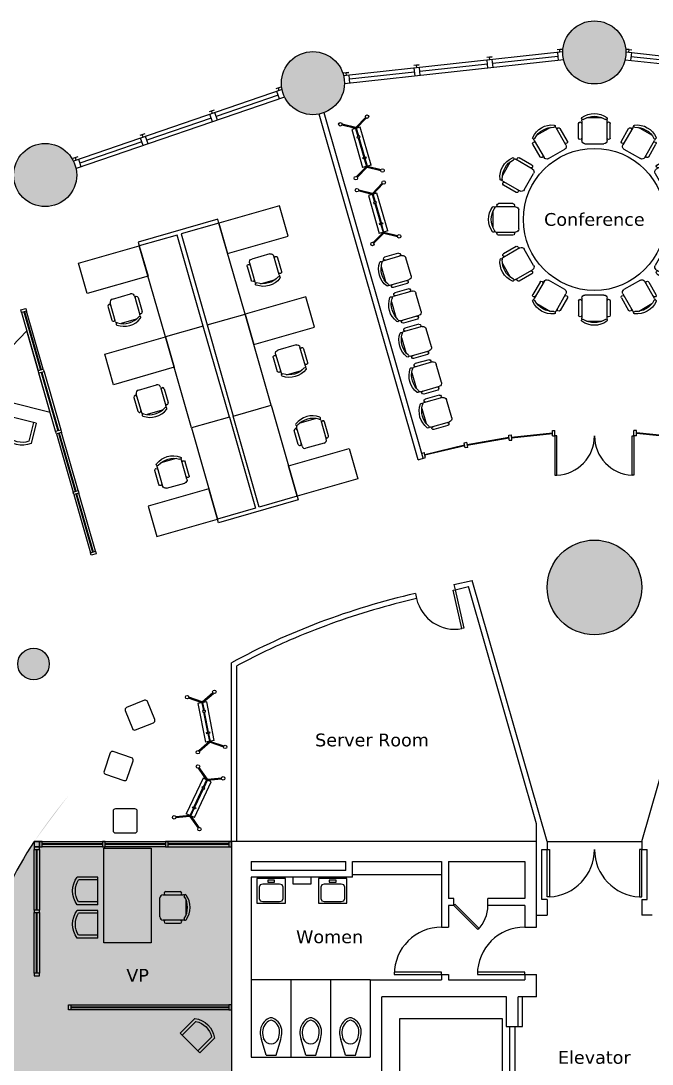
# Model space of a CAD drawing. Header units: inches. Extents: x -900 to 900, y -795 to 795.
# Drawn here: x -436 to 44, y 1 to 795 of the extents above; entities that cross this region are included whole.
import ezdxf
from ezdxf.enums import TextEntityAlignment as Align

# ---------------------------------------------------------------- set-up
doc = ezdxf.new("R2010")
doc.units = ezdxf.units.IN
doc.header["$LTSCALE"] = 48
doc.header["$MEASUREMENT"] = 0
doc.layers.get('0').update_dxf_attribs({"linetype": 'CONTINUOUS'})
for name, color, linetype in [('A-door', 3, 'CONTINUOUS'), ('A-door-elev', 44, 'CONTINUOUS'), ('A-flor-patn', 5, 'CONTINUOUS'), ('A-note', 7, 'CONTINUOUS'), ('A-plbg-fixt', 3, 'CONTINUOUS'), ('A-wall', 1, 'CONTINUOUS'), ('A-wall-core', 7, 'CONTINUOUS'), ('A-wall-head', 8, 'CONTINUOUS'), ('A-wall-shel', 9, 'CONTINUOUS'), ('Elevator', 6, 'CONTINUOUS')]:
    doc.layers.add(name, color=color, linetype=linetype)
for name, color, linetype, true_color in [('A-flor-fill', 7, 'CONTINUOUS', 0xe8eafd), ('A-furn', 7, 'CONTINUOUS', 0x007300), ('A-furn-glass', 7, 'CONTINUOUS', 0x009494), ('A-furn-syst', 7, 'CONTINUOUS', 0x850000), ('A-shel-fill', 7, 'CONTINUOUS', 0x949494)]:
    doc.layers.add(name, color=color, linetype=linetype, true_color=true_color)
doc.styles.add('Title', font='verdana.ttf')

# ---------------------------------------------------------------- blocks, each defined once
blk = doc.blocks.new('CoffeeChair')
at = {"linetype": 'Continuous'}
for p, q in [((-10.49999999978263, -6.756363620752381e-05), (-10.50010151138667, 15.77575360218032)), ((-8.399999999825923, -5.405090894328168e-05), (-8.400094464599533, 14.68062594878722)), ((8.399999999826377, 5.405090894328168e-05), (8.399905535052767, 14.68073405060511)), ((10.49999999978286, 6.756363620752381e-05), (10.4998984887593, 15.77579851126859)), ((10.49999999978286, 6.756363620752381e-05), (-10.49999999978263, -6.756363620752381e-05))]:
    blk.add_line(p, q, dxfattribs=at)
for radius, start, end in [(17.54929558892543, 53.25083670738347, 126.7494083498814), (15.44929558892548, 57.06374148575811, 122.9369358688072)]:
    blk.add_arc((-7.144025016714295e-05, 1.714205174906283), radius, start, end, dxfattribs=at)
blk = doc.blocks.new('OfficeChair')
at = {"color": 0}
for p, q in [((-9.599999999999909, 2.400000000000091), (-9.599999999999909, 17.40000000000009)), ((-5.952091793397813, 19.79999999999995), (5.952091793397813, 19.79999999999995)), ((9.599999999999909, 17.40000000000009), (9.599999999999909, 2.400000000000091)), ((-12, 4.400000000000091), (-12, 15.40000000000009)), ((12, 4.400000000000091), (12, 15.40000000000009)), ((7.199999999999818, 0), (-7.199999999999818, 0))]:
    blk.add_line(p, q, dxfattribs=at)
for centre, radius, start, end in [((-10.80000000000018, 15.40000000000009), 1.2, 0, 180), ((-8.93427515625126, 19.21854397323614), 0.8634848993067097, 126.1745029890212, 306.1745029890212), ((-7.199999999999818, 17.40000000000009), 2.4, 153.7164312021626, 180), ((0, 7), 16, 53.8254970109788, 126.1745029890212), ((0, 5.258873381212197), 15.71215325983861, 57.57575250459609, 122.4242474954039), ((8.93427515625126, 19.21854397323614), 0.8634848993067097, 233.8254970109788, 53.8254970109788), ((7.199999999999818, 17.40000000000009), 2.4, 0, 26.28356879783745), ((10.80000000000018, 15.40000000000009), 1.2, 0, 180), ((-10.80000000000018, 4.400000000000091), 1.2, 180, 0), ((-7.199999999999818, 2.400000000000091), 2.4, 180, 270), ((7.199999999999818, 2.400000000000091), 2.4, 270, 0), ((10.80000000000018, 4.400000000000091), 1.2, 180, 0)]:
    blk.add_arc(centre, radius, start, end, dxfattribs=at)
blk = doc.blocks.new('*U9')
at = {"layer": 'A-furn', "xscale": -1}
blk.add_blockref('OfficeChair', (-6.164098970419429e-16, -11.5), dxfattribs=at)
blk = doc.blocks.new('*U10')
at = {"layer": 'A-wall', "color": 0, "linetype": 'ByBlock', "lineweight": -2, "transparency": 16777216}
blk.add_blockref('*U9', (-5.004406066717111e-08, 712.5650708701901), dxfattribs=at)
for p, rotation in [((-34.50000005004407, 703.3208237313164), 29.99999999999999), ((34.49999994995603, 703.3208237313163), 329.9999999999999), ((-59.75575291117035, 678.0650708701901), 59.99999999999999), ((59.75575281108226, 678.0650708701901), 299.9999999999999), ((-69.00000005004411, 643.5650708701901), 90), ((68.99999994995598, 643.5650708701901), 270), ((-59.75575291117038, 609.0650708701901), 120), ((59.75575281108222, 609.0650708701901), 240), ((-34.50000005004411, 583.8093180090638), 150), ((34.49999994995591, 583.8093180090638), 210), ((-5.00440775667388e-08, 574.5650708701901), 180)]:
    blk.add_blockref('*U9', p, dxfattribs=dict(at, rotation=rotation))

msp = doc.modelspace()

# ---------------------------------------------------------------- hatches: boundary and pattern name
at = {"layer": 'A-flor-fill'}
h = msp.add_hatch(color=256, dxfattribs=at)
h.dxf.hatch_style = 1
h.paths.add_polyline_path([(408.8158924700983, 472.9522320462984, 1), (360.8158924700983, 472.9522320462984, 1)])
h.paths.add_polyline_path([(754.5341350955423, 50.68856842879995, 1), (826.5341350955423, 50.68856842879995, 1)])
h.paths.add_polyline_path([(632.8686503974168, -46.02776108874195, 1), (584.8686503974168, -46.02776108874195, 1)])
h.paths.add_polyline_path([(36.0436721281967, 363.7764024908893, 1), (-35.9563278718033, 363.7764024908893, 1)])
h.paths.add_polyline_path([(43.89659783454954, -299.3457783371796, 1), (19.89659783454954, -299.3457783371796, 1)])
h.paths.add_polyline_path([(288.4391062746909, -391.021444740064, 1), (264.4391062746909, -391.021444740064, 1)])
h.paths.add_polyline_path([(23.43432896479499, -474.1373541453172, 1), (-48.56567103520501, -474.1373541453172, 1)])
h.paths.add_polyline_path([(-383.4213211250612, -316.345926629165, 1), (-431.4213211250612, -316.345926629165, 1)])
h.paths.add_polyline_path([(-449.1458529578399, -269.7051908315782, 1), (-473.1458529578399, -269.7051908315782, 1)])
h.paths.add_polyline_path([(-414.535653006591, 305.5637762283341, 1), (-438.535653006591, 305.5637762283341, 1)])
h.paths.add_polyline_path([(-515.7269743435209, 264.2052791300912, 1), (-443.7269743435209, 264.2052791300912, 1)])
h = msp.add_hatch(color=256, dxfattribs=at)
h.dxf.hatch_style = 1
edge = h.paths.add_edge_path()
edge.add_line((-275.9563377156891, 170.4885437856667), (-426.0436721281975, 170.5269813001246))
edge.add_ellipse((1.328600204087252, 0.0368785408986696), major_axis=(-480.0000003665182, 0), ratio=0.7801877187911285, start_angle=332.9183807886959, end_angle=356.4781850931019)
edge.add_line((-477.7649116826995, 23.04126902492704), (-869.2843524685622, 23.04126911134176))
edge.add_arc((-876, 8.740357770875562e-08), 24, 0, 73.75061869493283, ccw=False)
edge.add_arc((-876, -8.74035812614693e-08), 24, -73.75061869493283, 4.173214165348327e-07, ccw=False)
edge.add_line((-869.2843524685622, -23.04126911134177), (-477.7590840083944, -23.04126919775763))
edge.add_ellipse((1.328600204087252, 0.0368785408986696), major_axis=(-480.0000003665182, 0), ratio=0.7801877187911285, start_angle=363.5331209494697, end_angle=387.0942941384804)
edge.add_line((-425.9953198616619, -170.5269813000969), (-276.043681963183, -170.5653840625438))
edge.add_line((-276.043681963183, -170.5653840625438), (-275.9563377156891, 170.4885437856667))
at = {"layer": 'A-shel-fill'}
h = msp.add_hatch(color=256, dxfattribs=at)
h.dxf.hatch_style = 1
h.paths.add_polyline_path([(23.99999994995596, 770.5269825377543, 1), (-24.00000005004404, 770.5269825377543, 1)])
h = msp.add_hatch(color=256, dxfattribs=at)
h.dxf.hatch_style = 1
h.paths.add_polyline_path([(238.0535391644707, 747.1694259254962, 1), (190.0535391644707, 747.1694259254962, 1)])
h.paths.add_polyline_path([(441.687903159901, 677.2970190431521, 1), (393.687903159901, 677.2970190431521, 1)])
h.paths.add_polyline_path([(575.3688641009585, 561.9330585325233, 1), (623.3688641009585, 561.9330585325233, 1)])
h.paths.add_polyline_path([(721.7232154775347, 404.3017561059658, 1), (769.7232154775347, 404.3017561059658, 1)])
h.paths.add_polyline_path([(866.1344429286055, 212.1736411310085, 1), (818.1344429286055, 212.1736411310085, 1)])
h.paths.add_polyline_path([(852, -8.740357770875562e-08, 1), (900, -8.740357770875562e-08, 1)])
h.paths.add_polyline_path([(866.1344429286055, -212.1736411310085, 1), (818.1344429286055, -212.1736411310085, 1)])
h.paths.add_polyline_path([(769.7232154775347, -404.3017561059658, 1), (721.7232154775347, -404.3017561059658, 1)])
h.paths.add_polyline_path([(623.3688641009585, -561.9330585325233, 1), (575.3688641009585, -561.9330585325233, 1)])
h.paths.add_polyline_path([(441.687903159901, -677.297019043152, 1), (393.687903159901, -677.297019043152, 1)])
h.paths.add_polyline_path([(238.0535391644707, -747.1694259254962, 1), (190.0535391644707, -747.1694259254962, 1)])
h.paths.add_polyline_path([(-190.0535391644707, -747.1694259254962, 1), (-238.0535391644707, -747.1694259254962, 1)])
h.paths.add_polyline_path([(-393.687903159901, -677.297019043152, 1), (-441.687903159901, -677.297019043152, 1)])
h.paths.add_polyline_path([(-575.3688641009585, -561.9330585325233, 1), (-623.3688641009585, -561.9330585325233, 1)])
h.paths.add_polyline_path([(-769.7232154775347, -404.3017561059658, 1), (-721.7232154775347, -404.3017561059658, 1)])
h.paths.add_polyline_path([(-866.1344429286055, -212.1736411310085, 1), (-818.1344429286055, -212.1736411310085, 1)])
h.paths.add_polyline_path([(-900, -8.740357770875562e-08, 1), (-852, -8.740357770875562e-08, 1)])
h.paths.add_polyline_path([(-818.1344429286055, 212.1736411310085, 1), (-866.1344429286055, 212.1736411310085, 1)])
h.paths.add_polyline_path([(-721.7232154775347, 404.3017561059658, 1), (-769.7232154775347, 404.3017561059658, 1)])
h.paths.add_polyline_path([(-623.3688641009585, 561.9330585325233, 1), (-575.3688641009585, 561.9330585325233, 1)])
h.paths.add_polyline_path([(-441.687903159901, 677.2970190431521, 1), (-393.687903159901, 677.2970190431521, 1)])
h.paths.add_polyline_path([(-238.0535391644707, 747.1694259254962, 1), (-190.0535391644707, 747.1694259254962, 1)])

# ---------------------------------------------------------------- linework, layer by layer
at = {"layer": 'A-door'}
for points in [[(-29.9563278718033, 449.0643144842535), (-28.4563278718033, 449.0643144842535), (-28.4563278718033, 479.0643144842535), (-29.9563278718033, 479.0643144842535)], [(30.11862531169936, 449.0643144842535), (28.61862531169936, 449.0643144842535), (28.61862531169936, 479.0643144842535), (30.11862531169936, 479.0643144842535)], [(-99.22216011032924, 332.7713513001748), (-100.683776714633, 332.434191246158), (-107.4269777949698, 361.6665233322258), (-105.965361190666, 362.0036833862426)], [(-35.95632787180375, 164.5269813001241), (-34.20632787180375, 164.5269813001241), (-34.20632787180375, 128.5269813001241), (-35.95632787180375, 128.5269813001241)], [(36.0436721281967, 164.5269813001241), (34.2936721281967, 164.5269813001241), (34.2936721281967, 128.5269813001241), (36.0436721281967, 128.5269813001241)]]:
    msp.add_lwpolyline(points, close=True, dxfattribs=at)
for points in [[(-88.57160293690822, 103.6422563652281), (-106.9563278718038, 122.0269813001241), (-106.0626307689395, 122.9206784029886), (-87.67790583404394, 104.5359534680929), (-88.57160293690822, 103.6422563652281)], [(-152.2062261465439, 69.52698130012413), (-116.2063278718038, 69.52698130012413), (-116.2063278718038, 71.27698130012413), (-152.2062261465439, 71.27698130012413), (-152.2062261465439, 69.52698130012413)], [(-88.95622614654394, 69.52698130012413), (-52.95632787180375, 69.52698130012413), (-52.95632787180375, 71.27698130012413), (-88.95622614654394, 71.27698130012413), (-88.95622614654394, 69.52698130012413)]]:
    msp.add_lwpolyline(points, dxfattribs=at)
for centre, radius, start, end in [((-29.9563278718033, 479.0643144842535), 30.03747659175118, 272.8624052260994, 0), ((30.11862531169936, 479.0643144842535), 30.03747659175118, 180, 267.1375947739006), ((-105.965361190666, 362.0036833862426), 30.03747659175118, 192.9895518277201, 280.1271466015984), ((-35.95632787180375, 164.5269813001241), 36.00000000000023, 272.7830207538572, 0), ((36.0436721281967, 164.5269813001241), 36.00000000000023, 180, 267.2169792461428), ((-106.9563278718038, 122.0269813001241), 25.99991861979166, 315.0000000000092, 0), ((-116.2063278718038, 69.52698130012413), 35.99989827473958, 90, 180), ((-52.95632787180375, 69.52698130012413), 35.99989827473958, 90, 180)]:
    msp.add_arc(centre, radius, start, end, dxfattribs=at)
at = {"layer": 'A-door-elev'}
for p, q in [((-64.54367212819943, 30.02698130012413), (-64.54367212819943, -30.02698130012413)), ((-60.54367212819943, 30.02698130012413), (-60.54367212819943, -30.02698130012413))]:
    msp.add_line(p, q, dxfattribs=at)
at = {"layer": 'A-flor-patn'}
msp.add_line((-426.0436721281974, 170.5269813001246), (-275.9563377156891, 170.4885437856667), dxfattribs=at)
for centre, radius in [((0.04367212819670385, 363.7764024908893), 36), ((-426.535653006591, 305.5637762283341), 12)]:
    msp.add_circle(centre, radius, dxfattribs=at)
msp.add_ellipse((1.328600204087252, 0.0368785408986696), major_axis=(-480.0000003665182, 0), ratio=0.7801877187911285, start_param=5.810521885170979, end_param=6.221718041408397, dxfattribs=at)
at = {"layer": 'A-furn'}
for p, q in [((-181.6549000038913, 712.6346135632375), (-192.0704247158174, 715.2341480051757)), ((-181.4732841191285, 713.3622918372023), (-191.8888088310541, 715.9618262791421)), ((-181.4732841191285, 713.3622918372023), (-174.014258898434, 721.0826336105051)), ((-180.9339041904736, 712.8411687302839), (-173.4748789697787, 720.5615105035868)), ((-178.0499209368031, 713.6673893984741), (-184.5388832575632, 711.8083928950464)), ((-184.5388832575632, 711.8083928950464), (-176.2766765756605, 682.968560358335)), ((-180.9339041904736, 712.8411687302839), (-181.6549000038913, 712.6346135632375)), ((-181.6549000038913, 712.6346135632375), (-179.9484785673549, 706.6782255955325)), ((-179.2274827539372, 706.88478076258), (-180.9339041904736, 712.8411687302839)), ((-169.7877142549014, 684.8275568617642), (-178.0499209368031, 713.6673893984741)), ((-179.6702585225503, 705.7070783210295), (-175.3773348033305, 690.7223162687328)), ((-174.6563389899129, 690.9288714357801), (-178.9492627091336, 705.9136334880768)), ((-173.3926933219905, 683.7947810265262), (-180.8517185426854, 676.0744392532235)), ((-172.8533133933352, 683.2736579196073), (-180.3123386140287, 675.5533161463047)), ((-169.7877142549014, 684.8275568617642), (-176.2766765756605, 682.968560358335)), ((-175.0991147585255, 689.75116899423), (-173.3926933219905, 683.7947810265262)), ((-172.6716975085719, 684.0013361935728), (-174.3781189451088, 689.9577241612776)), ((-173.3926933219905, 683.7947810265262), (-172.6716975085719, 684.0013361935728)), ((-172.8533133933352, 683.2736579196073), (-162.4377886814091, 680.6741234776678)), ((-172.6716975085719, 684.0013361935728), (-162.2561727966472, 681.4018017516339)), ((-168.8253190628907, 663.3125937326124), (-161.3662938421962, 671.0329355059152)), ((-168.2859391342358, 662.791470625694), (-160.8269139135409, 670.5118123989969)), ((-169.0069349476535, 662.5849154586476), (-179.4224596595795, 665.1844499005858)), ((-168.8253190628907, 663.3125937326124), (-179.2408437748163, 665.9121281745522)), ((-165.4019558805653, 663.6176912938843), (-171.8909182013253, 661.7586947904565)), ((-171.8909182013253, 661.7586947904565), (-163.6287115194227, 632.9188622537451)), ((-168.2859391342358, 662.791470625694), (-169.0069349476535, 662.5849154586476)), ((-169.0069349476535, 662.5849154586476), (-167.3005135111171, 656.6285274909426)), ((-166.5795176976994, 656.8350826579901), (-168.2859391342358, 662.791470625694)), ((-157.1397491986636, 634.7778587571743), (-165.4019558805653, 663.6176912938843)), ((-167.0222934663125, 655.6573802164396), (-162.7293697470927, 640.6726181641429)), ((-162.0083739336751, 640.8791733311903), (-166.3012976528958, 655.8639353834869)), ((-265.689411972889, 571.5710499496851), (-285.5187080094552, 640.786648037808)), ((-157.1397491986636, 634.7778587571743), (-163.6287115194227, 632.9188622537451)), ((-162.4511497022877, 639.7014708896402), (-160.7447282657527, 633.7450829219363)), ((-160.0237324523341, 633.9516380889829), (-161.730153888871, 639.9080260566877)), ((-160.7447282657527, 633.7450829219363), (-168.2037534864476, 626.0247411486337)), ((-160.2053483370973, 633.2239598150175), (-167.6643735577909, 625.5036180417148)), ((-160.7447282657527, 633.7450829219363), (-160.0237324523341, 633.9516380889829)), ((-160.2053483370973, 633.2239598150175), (-149.7898236251713, 630.6244253730779)), ((-160.0237324523341, 633.9516380889829), (-149.6082077404094, 631.352103647044)), ((-326.2530602999809, 554.2204159176937), (-346.0823563365475, 623.4360140058167)), ((-294.5292445095993, 563.3088432677843), (-265.689411972889, 571.5710499496851)), ((-245.8601159363225, 502.3554518615621), (-265.689411972889, 571.5710499496851)), ((-297.4132277632702, 562.4826225995945), (-326.2530602999809, 554.2204159176937)), ((-306.4237642634143, 485.0048178295707), (-326.2530602999809, 554.2204159176937)), ((-274.6999484730327, 494.0932451796613), (-245.8601159363225, 502.3554518615621)), ((-274.6999484730327, 494.0932451796613), (-245.8601159363225, 502.3554518615621)), ((-245.8601159363225, 502.3554518615621), (-226.0308198997559, 433.1398537734391)), ((-277.5839317267041, 493.2670245114715), (-306.4237642634143, 485.0048178295707)), ((-277.5839317267041, 493.2670245114715), (-306.4237642634143, 485.0048178295707)), ((-306.4237642634143, 485.0048178295707), (-286.5944682268478, 415.7892197414477)), ((-298.5295920935391, 276.0648976771085), (-308.6831760912169, 279.5499323027127)), ((-298.2861109390883, 276.7742755224258), (-308.439694936766, 280.25931014803)), ((-298.2861109390883, 276.7742755224258), (-290.191190421408, 283.8250198910716)), ((-297.7935122813874, 276.2087257346698), (-289.6985917637062, 283.2594701033158)), ((-294.8491930327782, 276.784037964916), (-301.4739113421483, 275.4895854468618)), ((-301.4739113421483, 275.4895854468618), (-295.7207890396858, 246.0463929607727)), ((-297.7935122813874, 276.2087257346698), (-298.5295920935391, 276.0648976771085)), ((-298.5295920935391, 276.0648976771085), (-297.3413803237409, 269.9838957423117)), ((-296.6053005115891, 270.1277237998734), (-297.7935122813874, 276.2087257346698)), ((-289.0960707303157, 247.3408454788273), (-294.8491930327782, 276.784037964916)), ((-297.1476507298958, 268.9924310346328), (-294.1584111547204, 253.6941718334942)), ((-293.4223313425682, 253.8379998910559), (-296.4115709177436, 269.136259092194)), ((-292.7764697910766, 246.6217051910194), (-300.8713903087569, 239.5709608223729)), ((-292.2838711333752, 246.0561554032629), (-300.378791651056, 239.0054110346173)), ((-289.0960707303157, 247.3408454788273), (-295.7207890396858, 246.0463929607727)), ((-293.9646815608744, 252.7027071258153), (-292.7764697910766, 246.6217051910194)), ((-292.0403899789244, 246.7655332485806), (-293.2286017487222, 252.846535183377)), ((-292.7764697910766, 246.6217051910194), (-292.0403899789244, 246.7655332485806)), ((-292.2838711333752, 246.0561554032629), (-282.1302871356975, 242.5711207776587)), ((-292.0403899789244, 246.7655332485806), (-281.8868059812467, 243.2804986229762)), ((-294.9112756198992, 217.5647645976082), (-301.0591442133787, 226.3650172131224)), ((-294.2964479649481, 217.9942840438584), (-300.4443165584275, 226.7945366593726)), ((-297.6288299372904, 218.8355511776558), (-310.3366957377675, 191.6600080037456)), ((-304.2221985236374, 188.8007381986386), (-291.5143327231608, 215.9762813725488)), ((-291.5143327231608, 215.9762813725488), (-297.6288299372904, 218.8355511776558)), ((-294.9112756198992, 217.5647645976082), (-297.5358740412948, 211.9521079301026)), ((-296.8564854619472, 211.6344112850907), (-294.2318870405516, 217.2470679525964)), ((-294.2318870405516, 217.2470679525964), (-294.9112756198992, 217.5647645976082)), ((-294.2964479649481, 217.9942840438584), (-283.6012713434525, 218.918368117183)), ((-294.2318870405516, 217.2470679525964), (-283.5367104190559, 218.1711520259209)), ((-297.9637964025351, 211.0370036328472), (-304.5666206377409, 196.9169823884586)), ((-303.8872320583932, 196.5992857434467), (-297.2844078231874, 210.7193069878354)), ((-307.6191414203763, 190.389221423698), (-318.314318041872, 189.465137350373)), ((-304.2221985236374, 188.8007381986386), (-310.3366957377675, 191.6600080037456)), ((-304.9945429989807, 196.0018780912033), (-307.6191414203763, 190.389221423698)), ((-307.6191414203763, 190.389221423698), (-306.9397528410286, 190.0715247786861)), ((-306.9397528410286, 190.0715247786861), (-304.315154419633, 195.6841814461914)), ((-307.5545804959802, 189.6420053324355), (-318.2497571174754, 188.7179212591109)), ((-307.5545804959802, 189.6420053324355), (-301.4067119025003, 180.8417527169213)), ((-306.9397528410286, 190.0715247786861), (-300.7918842475492, 181.2712721631715))]:
    msp.add_line(p, q, dxfattribs=at)
for points in [[(-178.2256367301034, 706.1209421606056), (-178.5038567749066, 707.0920894351073), (-180.6721045463837, 706.4709169230036), (-180.3938845015796, 705.4997696485011)], [(-173.9327130108836, 691.1361801083085), (-173.654492966079, 690.1650328338058), (-175.8227407375553, 689.5438603217012), (-176.1009607823594, 690.515007596204)], [(-278.9089426639343, 617.714782008438), (-232.7652106051955, 630.9343126994796), (-239.3749759507164, 654.0061787288497), (-285.5187080094552, 640.786648037808)], [(-165.5776716738656, 656.0712440560158), (-165.8558917186688, 657.0423913305174), (-168.0241394901459, 656.4212188184138), (-167.7459194453418, 655.4500715439112)], [(-161.2847479546458, 641.0864820037186), (-161.0065279098412, 640.1153347292159), (-163.1747756813174, 639.4941622171114), (-163.4529957261216, 640.4653094916141)], [(-339.4725909910267, 600.3641479764466), (-385.6163230497655, 587.1446172854049), (-392.2260883952863, 610.216483314775), (-346.0823563365475, 623.4360140058167)], [(-259.0796466273682, 548.499183920315), (-212.935914568629, 561.7187146113566), (-219.5456799141498, 584.7905806407267), (-265.689411972889, 571.5710499496851)], [(-319.6432949544601, 531.1485498883236), (-365.7870270131989, 517.929019197282), (-372.3967923587197, 541.000885226652), (-326.2530602999809, 554.2204159176937)], [(-232.6405852452767, 456.2117198028092), (-186.4968531865379, 469.4312504938508), (-179.8870878410166, 446.3593844644807), (-226.0308198997559, 433.1398537734391)], [(-293.204233572369, 438.8610857708178), (-339.3479656311079, 425.6415550797761), (-332.738200285587, 402.5696890504061), (-286.5944682268478, 415.7892197414477)], [(-295.6728059141192, 269.2806118291005), (-295.8665355079652, 270.2720765367792), (-298.0801453273648, 269.8395430054056), (-297.8864157335192, 268.8480782977265)], [(-292.6835663389438, 253.9823526279622), (-292.4898367450983, 252.9908879202835), (-294.7034465644983, 252.558354388909), (-294.8971761583439, 253.5498190965882)], [(-296.602540859853, 210.4004513974105), (-296.1746184986132, 211.3155556946658), (-298.2177410046288, 212.2709635205274), (-298.645663365869, 211.3558592232721)], [(-303.2053650950588, 196.2804301530218), (-303.6332874562986, 195.3653258557665), (-305.6764099623151, 196.3207336816281), (-305.2484876010749, 197.2358379788834)], [(-337.0436721281976, 93.5269813001255), (-373.0436721281976, 93.5269813001255), (-373.0436721281976, 165.5269813001246), (-337.0436721281976, 165.5269813001246)]]:
    msp.add_lwpolyline(points, close=True, dxfattribs=at)
at = {"layer": 'A-furn', "flags": 128}
for points in [[(-356.7893718926625, 270.0898393269104), (-351.3054220732383, 256.4732792815134, 0.4142135623731023), (-348.9278567243414, 255.4609601127477), (-335.3112966789449, 260.9449099321719, 0.41421356237309), (-334.2989775101787, 263.3224752810693), (-339.7829273296029, 276.9390353264662, 0.4142135623731014), (-342.1604926784998, 277.951354495232), (-355.7770527238968, 272.4674046758078, 0.4142135623730911)], [(-371.7628336535272, 221.6884401204147), (-357.8661264428201, 216.9591757175988, 0.4142135623731023), (-355.5476299727648, 218.1003072639444), (-350.8183655699486, 231.9970144746515, 0.41421356237309), (-351.9594971162942, 234.3155109447073), (-365.8562043270017, 239.0447753475235, 0.4142135623731014), (-368.1747007970571, 237.9036438011779), (-372.9039651998733, 224.0069365904706, 0.4142135623730911)], [(-364.2025419939432, 177.1206666860614), (-349.5231546401419, 177.1207611425173, 0.4142135623731023), (-347.6959270746979, 178.9480122231867), (-347.6960215311537, 193.627399576988, 0.41421356237309), (-349.5232726118234, 195.4546271424322), (-364.2026599656247, 195.4545326859763, 0.4142135623731014), (-366.0298875310687, 193.627281605307), (-366.0297930746128, 178.9478942515057, 0.4142135623730911)]]:
    msp.add_lwpolyline(points, format="xyb", close=True, dxfattribs=at)
at = {"layer": 'A-furn'}
for centre, radius in [((-172.865624444109, 721.7318091422233), 1.319390003237898), ((-193.2069444449621, 715.9043068564242), 1.319390003237898), ((-5.004406489206303e-08, 643.5650708701901), 54), ((-181.4609730683537, 674.9041406145866), 1.319390003237898), ((-161.1196530675006, 680.7316429003856), 1.319390003237898), ((-180.5589793887243, 665.8546087518343), 1.319390003237898), ((-160.2176593878712, 671.6821110376334), 1.319390003237898), ((-148.4716880112628, 630.6819447957957), 1.319390003237898), ((-168.8130080121159, 624.8544425099967), 1.319390003237898), ((-288.9910150061428, 284.3730791517703), 1.319390003237898), ((-309.7578970413933, 280.3152850709803), 1.319390003237898), ((-301.5789670663203, 238.4573517739184), 1.319390003237898), ((-280.8120850310697, 242.5151458547084), 1.319390003237898), ((-301.4761729324268, 227.6167667999539), 1.319390003237898), ((-282.3087100425555, 218.6536507885708), 1.319390003237898), ((-319.5423184183724, 188.9826385877232), 1.319390003237898), ((-300.374855528501, 180.01952257634), 1.319390003237898)]:
    msp.add_circle(centre, radius, dxfattribs=at)
at = {"layer": 'A-furn-glass'}
for p, q in [((-433.9230425487403, 573.3054210931756), (-421.2543256364938, 529.0843445368843)), ((-433.4423786731286, 573.4431245378738), (-420.7736617608821, 529.2220479815825)), ((-420.7035118577005, 527.1616890344372), (-408.0347949454535, 482.9406124781459)), ((-420.2228479820888, 527.299392479135), (-407.5541310698418, 483.0783159228441)), ((-407.4839811666607, 481.0179569756984), (-394.8152642544142, 436.7968804194071)), ((-407.0033172910489, 481.1556604203967), (-394.3346003788024, 436.9345838641053)), ((-96.74120739804403, 472.4482423396198), (-64.97495878526706, 477.894845723086)), ((-96.63983078629508, 471.9583279579755), (-64.9284022129932, 477.3955319623676)), ((-62.98352915212217, 478.0798012341837), (-31.9563278718033, 481.3195475587054)), ((-62.93710709676316, 477.5819301515447), (-31.9563278718033, 480.8168292556591)), ((63.07087340851558, 478.0798012341837), (32.0436721281967, 481.3195475587054)), ((63.02445135315656, 477.5819301515447), (32.0436721281967, 480.8168292556591)), ((-98.69971592049751, 472.0429716060607), (-128.958614450934, 464.7005468611324)), ((-98.59834012103511, 471.5530611498809), (-128.8407092718644, 464.2146473151884)), ((-394.2644504756208, 434.8742249169596), (-381.5957335633748, 390.6531483606688)), ((-393.7837866000091, 435.0119283616583), (-381.115069687763, 390.790851805367)), ((-374.0436721281976, 168.7769813001246), (-420.0436721281976, 168.7769813001246)), ((-374.0436721281976, 168.2769813001246), (-420.0436721281976, 168.2769813001246)), ((-326.0436721281976, 168.7769813001246), (-372.0436721281976, 168.7769813001246)), ((-326.0436721281976, 168.2769813001246), (-372.0436721281976, 168.2769813001246)), ((-278.0436721281976, 168.7769813001241), (-324.0436721281976, 168.7769813001246)), ((-278.0436721281976, 168.2769813001241), (-324.0436721281976, 168.2769813001246)), ((-424.2936721281976, 118.5269813001246), (-424.2936721281976, 164.5269813001246)), ((-423.7936721281976, 118.5269813001246), (-423.7936721281976, 164.5269813001246)), ((-424.2936721281976, 70.52698130012459), (-424.2936721281976, 116.5269813001246)), ((-423.7936721281976, 70.52698130012459), (-423.7936721281976, 116.5269813001246)), ((-278.043672128199, 44.77698130012323), (-398.0436721281976, 44.77698130012459)), ((-278.043672128199, 44.27698130012323), (-398.0436721281976, 44.27698130012459))]:
    msp.add_line(p, q, dxfattribs=at)
at = {"layer": 'A-furn-syst'}
for p, q in [((-286.3449286776467, 643.6706312914845), (-346.9085770047391, 626.3199972594931)), ((-285.518708009457, 640.786648037813), (-286.3449286776467, 643.6706312914845)), ((-285.5187080094552, 640.786648037808), (-314.3585405461658, 632.5244413559072)), ((-317.2425237998368, 631.6982206877229), (-346.0823563365489, 623.4360140058212)), ((-297.4132277632748, 562.4826225996154), (-317.2425237998368, 631.6982206877229)), ((-314.3585405461658, 632.5244413559072), (-294.5292445095993, 563.3088432677843)), ((-346.9085770047391, 626.3199972594931), (-346.0823563365489, 623.4360140058217)), ((-435.6053661133819, 572.8234590367312), (-422.9366492011354, 528.6023824804403)), ((-419.0913381962405, 529.7040100380269), (-431.7600551084865, 573.9250865943183)), ((-294.5292445095993, 563.3088432677843), (-274.6999484730327, 494.0932451796613)), ((-413.8509552247265, 496.8881077294251), (-431.6154362122193, 558.8963189138846)), ((-277.5839317267082, 493.2670245114924), (-297.4132277632702, 562.4826225996004)), ((-409.7171185100951, 482.4586504217019), (-422.3858354223421, 526.6797269779928)), ((-418.5405244174472, 527.7813545355795), (-405.8718075052006, 483.5602779792886)), ((-277.5839317266964, 493.2670245114515), (-257.7546356901344, 424.051426423344)), ((-254.8706524364666, 424.8776470915383), (-274.6999484730327, 494.0932451796613)), ((-409.1663047313023, 480.535994919254), (-396.4975878190558, 436.3149183629631)), ((-392.6522768141608, 437.4165459205498), (-405.3209937264073, 481.6376224768406)), ((-395.946774040262, 434.3922628605156), (-383.2780571280159, 390.1711863042243)), ((-379.432746123121, 391.2728138618114), (-392.1014630353675, 435.4938904181023)), ((-225.2045992315643, 430.2558705197627), (-285.7682475586566, 412.9052364877713)), ((-226.0308198997559, 433.1398537734391), (-254.8706524364666, 424.8776470915383)), ((-226.0308198997545, 433.1398537734341), (-225.2045992315643, 430.2558705197627)), ((-257.7546356901344, 424.051426423344), (-286.5944682268469, 415.7892197414432)), ((-285.7682475586566, 412.9052364877713), (-286.5944682268464, 415.7892197414427)), ((-420.0436721281976, 170.5269813001246), (-374.0436721281976, 170.5269813001246)), ((-372.0436721281976, 170.5269813001246), (-326.0436721281976, 170.5269813001246)), ((-278.0436721281976, 170.5269813001241), (-324.0436721281976, 170.5269813001246)), ((-426.0436721281976, 118.5269813001246), (-426.0436721281976, 164.5269813001246)), ((-422.0436721281976, 164.5269813001246), (-422.0436721281976, 118.5269813001246)), ((-374.0436721281976, 166.5269813001246), (-420.0436721281976, 166.5269813001246)), ((-326.0436721281976, 166.5269813001246), (-372.0436721281976, 166.5269813001246)), ((-324.0436721281976, 166.5269813001246), (-278.0436721281976, 166.5269813001241)), ((-426.0436721281976, 70.52698130012459), (-426.0436721281976, 116.5269813001246)), ((-422.0436721281976, 116.5269813001246), (-422.0436721281976, 70.52698130012459)), ((-398.0436721281976, 46.52698130012459), (-278.043672128199, 46.52698130012459)), ((-278.043672128199, 42.52698130012323), (-398.0436721281976, 42.52698130012459))]:
    msp.add_line(p, q, dxfattribs=at)
for points in [[(-436.1561798921753, 574.7461145391786), (-432.3108688872799, 575.8477420967653), (-431.7600551084865, 573.9250865943183), (-435.6053661133819, 572.8234590367312)], [(-422.9366492011354, 528.6023824804403), (-419.0913381962405, 529.7040100380269), (-418.5405244174472, 527.7813545355795), (-422.3858354223421, 526.6797269779928)], [(-409.7171185100951, 482.4586504217019), (-405.8718075052006, 483.5602779792886), (-405.3209937264073, 481.6376224768406), (-409.1663047313023, 480.535994919254)], [(-396.4975878190558, 436.3149183629631), (-392.6522768141608, 437.4165459205498), (-392.1014630353675, 435.4938904181023), (-395.946774040262, 434.3922628605156)], [(-383.2780571280159, 390.1711863042243), (-379.432746123121, 391.2728138618114), (-378.8819323443277, 389.3501583593639), (-382.7272433492226, 388.2485308017773)], [(-426.0436721281976, 166.5269813001246), (-422.0436721281976, 166.5269813001246), (-422.0436721281976, 170.5269813001246), (-426.0436721281976, 170.5269813001246)], [(-420.0436721281976, 166.5269813001246), (-420.0436721281976, 170.5269813001246), (-422.0436721281976, 170.5269813001246), (-422.0436721281976, 166.5269813001246)], [(-372.0436721281976, 166.5269813001246), (-372.0436721281976, 170.5269813001246), (-374.0436721281976, 170.5269813001246), (-374.0436721281976, 166.5269813001246)], [(-324.0436721281976, 166.5269813001246), (-324.0436721281976, 170.5269813001246), (-326.0436721281976, 170.5269813001246), (-326.0436721281976, 166.5269813001246)], [(-276.0436721281976, 166.5269813001241), (-276.0436721281976, 170.5269813001241), (-278.0436721281976, 170.5269813001241), (-278.0436721281976, 166.5269813001241)], [(-426.0436721281976, 164.5269813001246), (-422.0436721281976, 164.5269813001246), (-422.0436721281976, 166.5269813001246), (-426.0436721281976, 166.5269813001246)], [(-426.0436721281976, 116.5269813001246), (-422.0436721281976, 116.5269813001246), (-422.0436721281976, 118.5269813001246), (-426.0436721281976, 118.5269813001246)], [(-426.0436721281976, 68.52698130012459), (-422.0436721281976, 68.52698130012459), (-422.0436721281976, 70.52698130012459), (-426.0436721281976, 70.52698130012459)], [(-400.0436721281976, 42.52698130012459), (-400.0436721281976, 46.52698130012459), (-398.0436721281976, 46.52698130012459), (-398.0436721281976, 42.52698130012459)], [(-276.043672128199, 42.52698130012345), (-276.043672128199, 46.52698130012345), (-278.043672128199, 46.52698130012345), (-278.043672128199, 42.52698130012345)]]:
    msp.add_lwpolyline(points, close=True, dxfattribs=at)
at = {"layer": 'A-furn-syst', "flags": 128}
msp.add_lwpolyline([(-413.8509552247265, 496.8881077294251), (-445.1424185360856, 504.6979146154328), (-454.024659029832, 535.702020207662), (-431.6154362122193, 558.8963189138846)], dxfattribs=at)
at = {"layer": 'A-plbg-fixt'}
for p, q in [((-183.9563278718038, 145.5269813001241), (-116.2063278718038, 145.5269813001241)), ((-256.6004522207627, 142.5269813001241), (-256.6004522207627, 123.6269568860616)), ((-235.0004359447207, 142.5269813001241), (-256.6004522207627, 142.5269813001241)), ((-254.8357427481064, 135.9766069511656), (-254.8357427481064, 127.2126095553324)), ((-239.3571457428975, 138.2445919772074), (-252.243742422585, 138.2445919772074)), ((-248.447518464252, 141.1038042167906), (-248.447518464252, 139.7861569186136)), ((-243.1533697012314, 141.1038042167906), (-248.447518464252, 141.1038042167906)), ((-248.447518464252, 139.7861569186136), (-243.1533697012314, 139.7861569186136)), ((-243.1533697012314, 139.7861569186136), (-243.1533697012314, 141.1038042167906)), ((-236.765145417377, 127.2126095553324), (-236.765145417377, 135.9766069511656)), ((-235.0004359447207, 123.6269568860616), (-235.0004359447207, 142.5269813001241)), ((-209.738371328835, 142.5269813001241), (-209.738371328835, 123.6269568860616)), ((-188.1383550527939, 142.5269813001241), (-209.738371328835, 142.5269813001241)), ((-207.9736618561788, 135.9766069511656), (-207.9736618561788, 127.2126095553324)), ((-192.4950648509707, 138.2445919772074), (-205.3816615306582, 138.2445919772074)), ((-201.5854375723252, 141.1038042167906), (-201.5854375723252, 139.7861569186136)), ((-196.2912888093038, 141.1038042167906), (-201.5854375723252, 141.1038042167906)), ((-201.5854375723252, 139.7861569186136), (-196.2912888093038, 139.7861569186136)), ((-196.2912888093038, 139.7861569186136), (-196.2912888093038, 141.1038042167906)), ((-189.9030645254502, 127.2126095553324), (-189.9030645254502, 135.9766069511656)), ((-188.1383550527939, 123.6269568860616), (-188.1383550527939, 142.5269813001241)), ((-256.6004522207627, 123.6269568860616), (-235.0004359447207, 123.6269568860616)), ((-252.243742422585, 124.9446041842386), (-239.3571457428975, 124.9446041842386)), ((-209.738371328835, 123.6269568860616), (-188.1383550527939, 123.6269568860616)), ((-205.3816615306582, 124.9446041842386), (-192.4950648509707, 124.9446041842386)), ((-170.4563278718038, 65.52698130012413), (-260.9563278718038, 65.52698130012413)), ((-230.7896612051377, 65.52698130012413), (-230.7896612051377, 6.526981300124135)), ((-200.6229945384707, 65.52698130012413), (-200.6229945384707, 6.526981300124135)), ((-249.732674714252, 8.180993344394892), (-253.2440679434189, 20.11855437955114)), ((-242.0133143626895, 8.180993344394892), (-238.5019211335225, 20.11855437955114)), ((-219.566008047585, 8.180993344394892), (-223.077401276752, 20.11855437955114)), ((-211.8466476960225, 8.180993344394892), (-208.3352544668564, 20.11855437955114)), ((-189.3993413809189, 8.180993344394892), (-192.910734610085, 20.11855437955114)), ((-181.6799810293564, 8.180993344394892), (-178.1685878001895, 20.11855437955114)), ((-249.732674714252, 8.180993344394892), (-242.0133143626895, 8.180993344394892)), ((-219.566008047585, 8.180993344394892), (-211.8466476960225, 8.180993344394892)), ((-189.3993413809189, 8.180993344394892), (-181.6799810293564, 8.180993344394892))]:
    msp.add_line(p, q, dxfattribs=at)
for points in [[(-229.4563278718038, 143.5269813001241), (-229.4563278718038, 138.5269813001241), (-215.4563278718038, 138.5269813001241), (-215.4563278718038, 143.5269813001241)], [(-252.243742422585, 138.2445919772074), (-254.076563429599, 137.5803115632455), (-254.8357427481064, 135.9765967786398)], [(-236.765145417377, 135.9765967786398), (-237.5243247358844, 137.5803115632455), (-239.3571457428975, 138.2445919772074)], [(-205.3816615306582, 138.2445919772074), (-207.2144825376713, 137.5803115632455), (-207.9736618561788, 135.9765967786398)], [(-189.9030645254502, 135.9765967786398), (-190.6622438439576, 137.5803115632455), (-192.4950648509707, 138.2445919772074)], [(-254.8357427481064, 127.2126095553324), (-254.076563429599, 125.6088875776645), (-252.243742422585, 124.9446041842386)], [(-239.3571457428975, 124.9446041842386), (-237.5243247358844, 125.6088875776645), (-236.765145417377, 127.2126095553324)], [(-207.9736618561788, 127.2126095553324), (-207.2144825376713, 125.6088875776645), (-205.3816615306582, 124.9446041842386)], [(-192.4950648509707, 124.9446041842386), (-190.6622438439576, 125.6088875776645), (-189.9030645254502, 127.2126095553324)]]:
    msp.add_lwpolyline(points, dxfattribs=at)
for centre, radius, start, end in [((-242.7189621491475, 25.76744964322302), 11.42635091145833, 113.5876922607218, 178.8417510986352), ((-242.7189621491475, 25.76745981574913), 9.654215494791666, 113.5876922607218, 178.8417510986352), ((-245.8729945384707, 32.99097055793663), 3.544291178385417, 66.4123229980473, 113.5876922607218), ((-245.8729945384707, 32.99097055793663), 1.772135416666667, 66.4123229980473, 113.5876922607218), ((-249.0270269277939, 25.76745981574913), 9.654215494791666, 1.158248901364852, 66.41230773927823), ((-249.0270269277939, 25.76744964322302), 11.42635091145833, 1.158248901364852, 66.41230773927823), ((-212.5522954824814, 25.76744964322302), 11.42635091145833, 113.5876922607218, 178.8417510986352), ((-212.5522954824814, 25.76745981574913), 9.654215494791666, 113.5876922607218, 178.8417510986352), ((-215.7063278718038, 32.99097055793663), 3.544291178385417, 66.4123229980473, 113.5876922607218), ((-215.7063278718038, 32.99097055793663), 1.772135416666667, 66.4123229980473, 113.5876922607218), ((-218.860360261127, 25.76745981574913), 9.654215494791666, 1.158248901364852, 66.41230773927823), ((-218.860360261127, 25.76744964322302), 11.42635091145833, 1.158248901364852, 66.41230773927823), ((-182.3856288158145, 25.76744964322302), 11.42635091145833, 113.5876922607218, 178.8417510986352), ((-182.3856288158145, 25.76745981574913), 9.654215494791666, 113.5876922607218, 178.8417510986352), ((-185.5396612051377, 32.99097055793663), 3.544291178385417, 66.4123229980473, 113.5876922607218), ((-185.5396612051377, 32.99097055793663), 1.772135416666667, 66.4123229980473, 113.5876922607218), ((-188.69369359446, 25.76745981574913), 9.654215494791666, 1.158248901364852, 66.41230773927823), ((-188.69369359446, 25.76744964322302), 11.42635091145833, 1.158248901364852, 66.41230773927823), ((-231.9460637930283, 26.38327402473351), 22.20026652018229, 180.9932861328155, 196.3910217285246), ((-231.946053620502, 26.38327402473351), 20.42812093098958, 180.9932861328155, 196.3910217285246), ((-259.7999354564395, 26.38327402473351), 20.42812093098958, 343.6089782714754, 359.0067138671845), ((-259.7999252839131, 26.38327402473351), 22.20026652018229, 343.6089782714754, 359.0067138671845), ((-201.7793971263613, 26.38327402473351), 22.20026652018229, 180.9932861328155, 196.3910217285246), ((-201.779386953835, 26.38327402473351), 20.42812093098958, 180.9932861328155, 196.3910217285246), ((-229.6332687897725, 26.38327402473351), 20.42812093098958, 343.6089782714754, 359.0067138671845), ((-229.6332586172471, 26.38327402473351), 22.20026652018229, 343.6089782714754, 359.0067138671845), ((-171.6127304596944, 26.38327402473351), 22.20026652018229, 180.9932861328155, 196.3910217285246), ((-171.6127202871689, 26.38327402473351), 20.42812093098958, 180.9932861328155, 196.3910217285246), ((-199.4666021231064, 26.38327402473351), 20.42812093098958, 343.6089782714754, 359.0067138671845), ((-199.4665919505801, 26.38327402473351), 22.20026652018229, 343.6089782714754, 359.0067138671845), ((-245.8730047109971, 22.82518890103552), 6.085113525390625, 201.2609558105498, 338.7390441894502), ((-215.7063278718038, 22.82518890103552), 6.085123697916666, 201.2609558105498, 338.7390441894502), ((-185.5396510326113, 22.82518890103552), 6.085113525390625, 201.2609558105498, 338.7390441894502)]:
    msp.add_arc(centre, radius, start, end, dxfattribs=at)
at = {"layer": 'A-wall'}
for p, q in [((-134.1168145899474, 460.8825002493329), (-209.3894198792136, 723.626996329278)), ((-130.2715035850529, 461.9841278069196), (-205.5441088743191, 724.7286238868646)), ((-65.13750680391786, 479.6381541009534), (-63.14614442922993, 479.8238309510909)), ((-64.76585419434286, 475.6522235844997), (-65.13750680391786, 479.6381541009534)), ((-62.77449181965494, 475.8379004346372), (-63.14614442922993, 479.8238309510909)), ((-31.9563278718033, 479.0643144842535), (-31.9563278718033, 483.0720623301106)), ((-31.9563278718033, 483.0720623301106), (-29.9563278718033, 483.0720623301106)), ((-31.9563278718033, 479.0643144842535), (-29.9563278718033, 479.0643144842535)), ((-29.9563278718033, 479.0643144842535), (-29.9563278718033, 483.0720623301106)), ((30.0436721281967, 479.0643144842535), (30.0436721281967, 483.0720623301106)), ((32.0436721281967, 483.0720623301106), (30.0436721281967, 483.0720623301106)), ((30.0436721281967, 479.0588447747145), (30.04367212819716, 483.0666379998547)), ((32.0436721281967, 479.0643144842535), (30.0436721281967, 479.0643144842535)), ((32.0436721281967, 479.0643144842535), (32.0436721281967, 483.0720623301106)), ((-99.05429679159306, 473.7565253065675), (-97.09578786299653, 474.1617940773941)), ((-98.24375924993956, 469.8395074493742), (-99.05429679159306, 473.7565253065675)), ((-96.28525032134303, 470.2447762202009), (-98.2437592499391, 469.8395074493743)), ((-96.28525032134303, 470.2447762202009), (-97.09578786299653, 474.1617940773942)), ((-64.76585419434286, 475.6522235844997), (-62.77449181965494, 475.8379004346372)), ((-134.1168145899474, 460.8825002493329), (-128.3488480826059, 462.534941585713)), ((-131.37313114264, 465.8294388118145), (-129.4504756401925, 466.3802525906078)), ((-128.3488480826059, 462.5349415857129), (-129.450475640193, 466.3802525906078)), ((-106.8645627946162, 365.9017964019727), (-92.85433864634524, 369.1336206140946)), ((-106.8645627946157, 365.9017964019728), (-105.9653611906651, 362.0036833862382)), ((-35.95632787180375, 170.5269813001241), (-92.85433864634524, 369.1336206140946)), ((36.04367212819716, 170.5269813001241), (92.94168290273865, 369.1336206140946)), ((-136.0968948806817, 359.1585953216281), (-135.1976932767311, 355.2604823058936)), ((-105.9653611906651, 362.0036833862382), (-95.65405138760616, 364.3822563717611)), ((-43.95632787180375, 183.9275974498266), (-95.65405138760616, 364.3822563717611)), ((-275.9563278718038, 170.5269813001241), (-275.9563278718038, 306.4511781661545)), ((-271.9563278718038, 170.5269813001241), (-271.9563278718038, 304.0758993790873)), ((-43.95632787180375, 170.5269813001244), (-43.95632787180375, 183.9275974498266)), ((-35.95632787180375, 170.5269813001241), (-35.95632787180375, 164.5269813001241)), ((36.0436721281967, 170.5269813001241), (36.0436721281967, 164.5269813001241)), ((-39.95632787180375, 126.5269813001241), (-39.95632787180375, 164.5269813001241)), ((-39.95632787180375, 164.5269813001241), (-35.95632787180375, 164.5269813001241)), ((36.0436721281967, 164.5269813001241), (40.0436721281967, 164.5269813001241)), ((40.0436721281967, 126.5269813001241), (40.0436721281967, 164.5269813001241)), ((-35.95632787180375, 126.5269813001241), (-39.95632787180375, 126.5269813001241)), ((-35.95632787180375, 126.5269813001241), (-35.95632787180375, 114.5269813001241)), ((36.04367212819488, 126.5269813001241), (40.0436721281967, 126.5269813001241)), ((36.04367212819488, 126.5269813001241), (36.04367212819488, 114.5269813001241)), ((-43.95632787180375, 114.5269813001241), (-35.95632787180375, 114.5269813001241)), ((44.0436721281967, 114.5269813001241), (36.04367212819488, 114.5269813001241)), ((-54.63101638459375, 30.02698130012413), (-54.63101638459375, 52.52698130012413)), ((-58.13101638459375, 30.02698130012413), (-54.63101638459375, 30.02698130012413))]:
    msp.add_line(p, q, dxfattribs=at)
msp.add_ellipse((0, 0.03687854089821485), major_axis=(-480.0000003665182, 0), ratio=0.7801877187911285, start_param=11.28305288220283, end_param=11.60806723338185, dxfattribs=at)
msp.add_open_spline([(-135.197693276732, 355.2604823058937), (-146.2196142385592, 352.7179882921275), (-157.1228906067759, 349.8650102569638), (-189.8620463110046, 340.2562959447836), (-211.2283207520927, 332.5355772742882), (-245.5554502138339, 317.6379230181486), (-258.9819504448396, 311.1080704759679), (-271.9563278718038, 304.0758993790871)], degree=3, knots=[11.28305303373737, 11.28305303373737, 11.28305303373737, 11.28305303373737, 11.35538134864038, 11.35538134864038, 11.50321431921776, 11.50321431921776, 11.60274561681711, 11.60274561681711, 11.60274561681711, 11.60274561681711], dxfattribs=at)
at = {"layer": 'A-wall-core'}
for p, q in [((-275.9563278718038, 170.5269813001241), (-276.0436721281976, -170.5269813001241)), ((-43.95632787180375, 170.5269813001241), (-275.9563278718038, 170.5269813001241)), ((-43.95632787180375, 105.5269813001241), (-43.95632787180375, 170.5269813001241)), ((-260.9563278718038, 155.5269813001241), (-188.9563278718038, 155.5269813001241)), ((-260.9563278718038, 155.5269813001241), (-260.9563278718038, 148.5269813001241)), ((-188.9563278718038, 148.5269813001241), (-188.9563278718038, 155.5269813001241)), ((-183.9563278718038, 155.5269813001241), (-116.2063278718038, 155.5269813001241)), ((-183.9563278718038, 143.5269813001241), (-183.9563278718038, 155.5269813001241)), ((-116.2063278718038, 155.5269813001241), (-116.2063278718038, 127.0269813001241)), ((-116.2063278718038, 155.5269813001241), (-116.2063278718038, 105.5269813001241)), ((-110.9563278718038, 155.5269813001241), (-110.9563278718038, 127.2769813001241)), ((-110.9563278718038, 155.5269813001241), (-52.95632787180375, 155.5269813001241)), ((-52.95632787180375, 155.5269813001241), (-52.95632787180375, 127.2769813001241)), ((-188.9563278718038, 148.5269813001241), (-260.9563278718038, 148.5269813001241)), ((-260.9563278718038, 143.5269813001241), (-260.9563278718038, 6.526981300124135)), ((-183.9563278718038, 143.5269813001241), (-260.9563278718038, 143.5269813001241)), ((-106.9563278718038, 127.2769813001241), (-110.9563278718038, 127.2769813001241)), ((-106.9563278718038, 122.0269813001241), (-106.9563278718038, 127.2769813001241)), ((-52.95632787180375, 127.2769813001241), (-80.95632787180375, 127.2769813001241)), ((-80.95632787180375, 122.0269813001241), (-80.95632787180375, 127.2769813001241)), ((-106.9563278718038, 122.0269813001241), (-110.9563278718038, 122.0269813001241)), ((-110.9563278718038, 122.0269813001241), (-110.9563278718038, 105.5269813001241)), ((-52.95632787180375, 122.0269813001241), (-80.95632787180375, 122.0269813001241)), ((-52.95632787180375, 122.0269813001241), (-52.95632787180375, 105.5269813001241)), ((-116.2063278718038, 105.5269813001241), (-110.9563278718038, 105.5269813001241)), ((-52.95632787180375, 105.5269813001241), (-43.95632787180375, 105.5269813001241)), ((-170.4563278718038, 65.52698130012413), (-170.4563278718038, 6.526981300124135)), ((-170.4563278718038, 65.52698130012413), (-116.2063278718038, 65.52698130012413)), ((-116.2063278718038, 69.52698130012413), (-110.9563278718038, 69.52698130012413)), ((-116.2063278718038, 69.52698130012413), (-116.2063278718038, 65.52698130012413)), ((-110.9563278718038, 69.52698130012413), (-110.9563278718038, 65.52698130012413)), ((-110.9563278718038, 65.52698130012413), (-52.95632787180375, 65.52698130012413)), ((-52.95632787180375, 69.52698130012413), (-44.04367212819807, 69.52698130012413)), ((-52.95632787180375, 69.52698130012413), (-52.95632787180375, 65.52698130012413)), ((-44.04367212819807, 52.52698130012413), (-44.04367212819807, 69.52698130012413)), ((-161.5436721281976, -52.52698130012413), (-161.5436721281976, 52.52698130012413)), ((-66.95632787180375, 52.52698130012413), (-161.5436721281976, 52.52698130012413)), ((-67.13101638459375, 52.52698130012413), (-67.13101638459375, 30.02698130012413)), ((-58.13101638459375, 52.52698130012413), (-58.13101638459375, 30.02698130012413)), ((-44.04367212819807, 52.52698130012413), (-57.95632787180375, 52.52698130012413)), ((-67.13101638459375, 30.02698130012413), (-58.13101638459375, 30.02698130012413)), ((-260.9563278718038, 6.526981300124135), (-170.4563278718038, 6.526981300124135))]:
    msp.add_line(p, q, dxfattribs=at)
at = {"layer": 'A-wall-head'}
msp.add_line((-35.95632787180375, 170.5269813001241), (36.0436721281967, 170.5269813001241), dxfattribs=at)
at = {"layer": 'A-wall-shel'}
for p, q in [((-23.99667826674431, 770.9262691022257), (-190.7077183308838, 752.734733608462)), ((-24.40075817570414, 772.8940478111448), (-28.37715434066286, 772.4601428223434)), ((-28.16020184626268, 770.4719447398631), (-27.50934436306034, 764.507350492426)), ((-26.38895625818259, 772.6770953167452), (-24.40075817570414, 772.8940478111448)), ((-26.17200376378332, 770.6888972342659), (-26.3889562581835, 772.677095316745)), ((23.99667826674431, 770.9262691022257), (190.7077183308838, 752.734733608462)), ((26.38895625818259, 772.6770953167452), (24.40075817570414, 772.8940478111448)), ((24.40075817570414, 772.8940478111448), (28.37715434066286, 772.4601428223434)), ((26.17200376378332, 770.6888972342659), (26.3889562581835, 772.677095316745)), ((28.16020184626268, 770.4719447398631), (27.50934436306034, 764.507350492426)), ((-23.34582078354288, 764.9616748547885), (-190.0568608476824, 746.7701393610248)), ((-81.29217010052344, 761.6563678616646), (-132.7613690139033, 756.0400406015858)), ((-77.85815517156516, 767.0607680566629), (-81.83455133652387, 766.6268630678614)), ((-80.96674135892317, 758.6740707379463), (-81.61759884212461, 764.6386649853835)), ((-79.8463532540436, 766.8438155622632), (-77.85815517156516, 767.0607680566629)), ((-79.62940075964434, 764.8556174797841), (-79.84635325404452, 766.8438155622631)), ((-76.99034519396446, 759.1079757267472), (-77.6412026771659, 765.0725699741844)), ((-27.83477310466151, 767.4896476161447), (-77.31577393556472, 762.0902728504662)), ((23.34582078354288, 764.9616748547885), (190.0568608476824, 746.7701393610248)), ((27.83477310466151, 767.4896476161447), (77.31577393556472, 762.0902728504662)), ((-186.7611472457629, 755.1772560533004), (-190.7375434107216, 754.7433510644989)), ((-188.7493453282414, 754.9603035589007), (-186.7611472457629, 755.1772560533004)), ((-188.5323928338421, 752.9721054764216), (-188.7493453282423, 754.9603035589007)), ((-136.737765178862, 755.6061356127843), (-186.2187660097643, 750.2067608471059)), ((-133.3037502499046, 761.0105358077824), (-137.2801464148633, 760.576630818981)), ((-136.4123364372599, 752.6238384890655), (-137.0631939204632, 758.5884327365025)), ((-135.2919483323831, 760.7935833133828), (-133.3037502499046, 761.0105358077824)), ((-135.0749958379838, 758.8053852309035), (-135.291948332384, 760.7935833133827)), ((-132.4359402723012, 753.0577434778677), (-133.0867977555044, 759.0223377253046)), ((-185.8933372681631, 747.2244637233875), (-186.5441947513655, 753.1890579708246)), ((-237.5499724177789, 742.2788610938173), (-396.1387851628151, 687.8627898880864)), ((-240.537833892995, 738.0819547297951), (-287.6068665095354, 721.93130837516)), ((-238.3771259310188, 744.1095032450118), (-242.1605966065217, 742.8112930741972)), ((-239.5641762648838, 735.2443517231676), (-241.5114915211061, 740.919557736423)), ((-239.6197561833633, 741.5686628218527), (-240.2688612687698, 743.4603981596046)), ((-235.6026571615566, 736.6036550805619), (-394.1914699065928, 682.187583874831)), ((-289.2296292230531, 726.6606467195395), (-293.013099898556, 725.362436548725)), ((-290.4166795569281, 717.7954951977179), (-292.3639948131504, 723.4707012109733)), ((-290.4722594753975, 724.1198062963805), (-291.1213645608041, 726.0115416341323)), ((-286.6332088814243, 719.0937053685325), (-288.5805241376465, 724.7689113817879)), ((-291.3903371850392, 720.6330982043452), (-340.3511051393325, 703.8333467643025)), ((-341.9738678528502, 708.5626851086771), (-345.7573385283531, 707.2644749378626)), ((-343.2164981051947, 706.0218446855181), (-343.8656031906012, 707.9135800232699)), ((-339.3774475112214, 700.9957437576753), (-341.3247627674436, 706.6709497709307)), ((-344.1345758148354, 702.535136593488), (-391.2036084313768, 686.3844902388525)), ((-343.1609181867252, 699.6975335868607), (-345.1082334429475, 705.3727396001161)), ((-392.8263711448872, 691.1138285832037), (-396.6098418203901, 689.8156184123892)), ((-394.0690013972317, 688.5729881600447), (-394.7181064826382, 690.4647234977965)), ((-390.2299508032665, 683.5468872322252), (-392.1772660594888, 689.2220932454807))]:
    msp.add_line(p, q, dxfattribs=at)
for centre in [(-5.00440364703536e-08, 770.5269825377543), (5.00440364703536e-08, 770.5269825377543), (-214.0535391644707, 747.1694259254962), (-417.687903159901, 677.2970190431521)]:
    msp.add_circle(centre, 24, dxfattribs=at)
at = {"layer": 'Elevator'}
msp.add_lwpolyline([(-148.0436721281994, 36), (-70.04367212819943, 36), (-70.04367212819943, -36), (-148.0436721281994, -36), (-148.0436721281994, 36)], dxfattribs=at)

# ---------------------------------------------------------------- block references
at = {"layer": 'A-furn', "xscale": -1}
for name, p, rotation in [('OfficeChair', (-253.6687778606479, 615.396202476743), 195.9862635747229), ('OfficeChair', (-141.4146295963368, 607.5150916445251), 105.9862635747229), ('OfficeChair', (-133.6887741622386, 580.547432095373), 105.9862635747229), ('OfficeChair', (-125.9629187281404, 553.5797725462209), 105.9862635747229), ('OfficeChair', (-233.8394818240818, 546.1806043886205), 195.9862635747229), ('OfficeChair', (-118.2370632940421, 526.6121129970687), 105.9862635747229), ('OfficeChair', (-110.5112078599439, 499.6444534479165), 105.9862635747229), ('CoffeeChair', (-434.7294234272927, 491.1421456029103), 165.9866322519794), ('OfficeChair', (-318.4443983756551, 441.1796653025127), 15.98626357472294), ('CoffeeChair', (-377.5666483220493, 133.040286988426), 90), ('CoffeeChair', (-377.5666483220493, 107.6855464997539), 90), ('CoffeeChair', (-307.4902414273656, 17.48158566710799, 1.968755463390607), 315.0003686772585)]:
    msp.add_blockref(name, p, dxfattribs=dict(at, rotation=rotation))
at = {"layer": 'A-furn'}
for p, rotation in [((-359.6561585497561, 585.0323075473253), 195.9862635747229), ((-339.8268625131896, 515.8167094592028), 195.9862635747229), ((-212.4570176865473, 471.5435602319304), 15.9862635747229), ((-330.417981007764, 120.4729831347381), 270)]:
    msp.add_blockref('OfficeChair', p, dxfattribs=dict(at, rotation=rotation))
at = {"layer": 'A-wall'}
msp.add_blockref('*U10', (0, 0), dxfattribs=at)

# ---------------------------------------------------------------- texts
at = {"layer": 'A-note', "style": 'Title'}
msp.add_text('Conference', height=9.72, dxfattribs=at).set_placement((-5.004406489206303e-08, 643.5650708701901), align=Align.MIDDLE_CENTER)
for s, p in [('Server Room', (-169.1198578545855, 247.7954989102573)), ('Women', (-201.3800868545482, 98.07912203925343)), ('VP', (-347.3734112749535, 68.90238755991504)), ('Elevator', (-0.04367212819852284, 6.577863653619715))]:
    msp.add_text(s, height=9.72, dxfattribs=at).set_placement(p, align=Align.MIDDLE)

doc.saveas('drawing.dxf')
